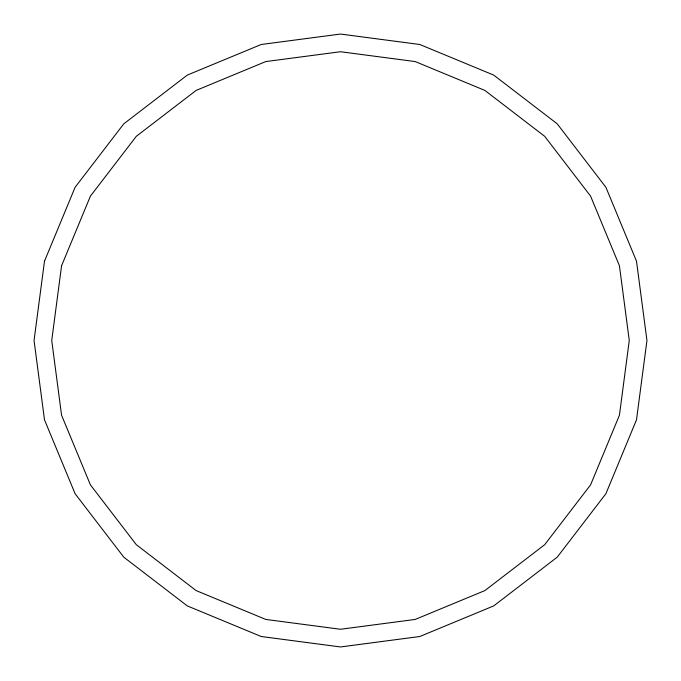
<?xml version="1.0" encoding="UTF-8"?>
<svg xmlns="http://www.w3.org/2000/svg" width="681" height="681" viewBox="0 0 681 681"><rect width="100%" height="100%" fill="white"/><g stroke="black" fill="none" stroke-linecap="round" stroke-linejoin="round"><path stroke-width="1.02" d="M44.495 261.189L34.05 340.5L44.495 419.811L75.106 493.725L123.806 557.194L187.275 605.894L261.189 636.505L340.5 646.95L419.811 636.505L493.725 605.894L557.194 557.194L605.894 493.725L636.505 419.811L646.95 340.5L636.505 261.189L605.894 187.275L557.194 123.806L493.725 75.106L419.811 44.495L340.5 34.05L261.189 44.495L187.275 75.106L123.806 123.806L75.106 187.275L44.495 261.189M61.571 265.76L51.73 340.5L61.571 415.24L90.42 484.881L136.311 544.689L196.119 590.58L265.76 619.429L340.5 629.27L415.24 619.429L484.881 590.58L544.689 544.689L590.58 484.881L619.429 415.24L629.27 340.5L619.429 265.76L590.58 196.119L544.689 136.311L484.881 90.42L415.24 61.571L340.5 51.73L265.76 61.571L196.119 90.42L136.311 136.311L90.42 196.119L61.571 265.76"/></g></svg>
